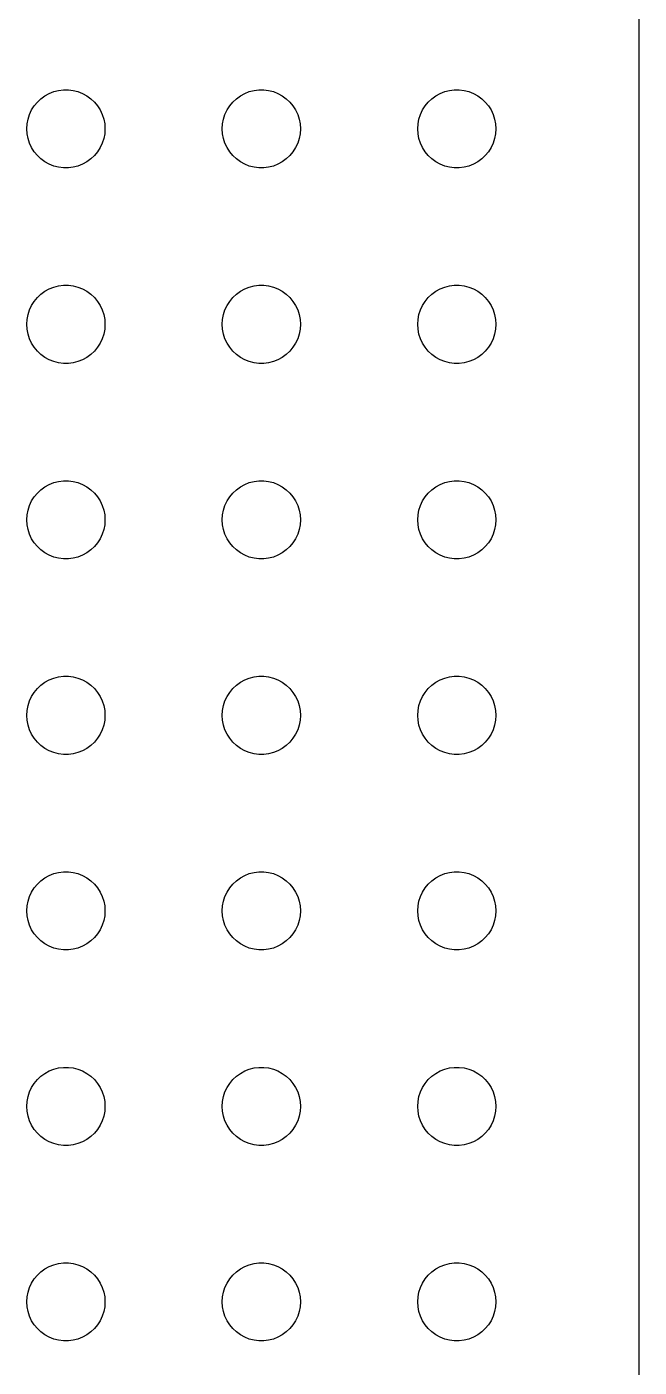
# Model space of a CAD drawing. Header units: metres. Extents: x -104 to 104, y -104 to 104.
# Drawn here: x 81 to 104.5, y -55 to -3.6 of the extents above; entities that cross this region are included whole.
import ezdxf

# ---------------------------------------------------------------- set-up
doc = ezdxf.new("R2010")
doc.units = ezdxf.units.M

msp = doc.modelspace()

# ---------------------------------------------------------------- linework, layer by layer
for p, q in [((104.5, -99.5), (104.5, 99.5)), ((81.6963, -6.23351), (81.8613, -6.14275)), ((81.8613, -6.14275), (82.0365, -6.07341)), ((82.0365, -6.07341), (82.2189, -6.02657)), ((82.2189, -6.02657), (82.4058, -6.00294)), ((82.4058, -6.00294), (82.5942, -6.00294)), ((82.5942, -6.00294), (82.7811, -6.02657)), ((82.7811, -6.02657), (82.9635, -6.07341)), ((82.9635, -6.07341), (83.1387, -6.14275)), ((83.1387, -6.14275), (83.3037, -6.23351)), ((89.1963, -6.23351), (89.3613, -6.14275)), ((89.3613, -6.14275), (89.5365, -6.07341)), ((89.5365, -6.07341), (89.7189, -6.02657)), ((89.7189, -6.02657), (89.9058, -6.00294)), ((89.9058, -6.00294), (90.0942, -6.00294)), ((90.0942, -6.00294), (90.2811, -6.02657)), ((90.2811, -6.02657), (90.4635, -6.07341)), ((90.4635, -6.07341), (90.6387, -6.14275)), ((90.6387, -6.14275), (90.8037, -6.23351)), ((96.6963, -6.23351), (96.8613, -6.14275)), ((96.8613, -6.14275), (97.0365, -6.07341)), ((97.0365, -6.07341), (97.2189, -6.02657)), ((97.2189, -6.02657), (97.4058, -6.00294)), ((97.4058, -6.00294), (97.5942, -6.00294)), ((97.5942, -6.00294), (97.7811, -6.02657)), ((97.7811, -6.02657), (97.9635, -6.07341)), ((97.9635, -6.07341), (98.1387, -6.14275)), ((98.1387, -6.14275), (98.3037, -6.23351)), ((81.1855, -6.77736), (81.2865, -6.61832)), ((81.2865, -6.61832), (81.4065, -6.47318)), ((81.4065, -6.47318), (81.5439, -6.34422)), ((81.5439, -6.34422), (81.6963, -6.23351)), ((83.3037, -6.23351), (83.4561, -6.34422)), ((83.4561, -6.34422), (83.5934, -6.47318)), ((83.5934, -6.47318), (83.7135, -6.61832)), ((83.7135, -6.61832), (83.8145, -6.77736)), ((88.6855, -6.77736), (88.7865, -6.61832)), ((88.7865, -6.61832), (88.9065, -6.47318)), ((88.9065, -6.47318), (89.0439, -6.34422)), ((89.0439, -6.34422), (89.1963, -6.23351)), ((90.8037, -6.23351), (90.9561, -6.34422)), ((90.9561, -6.34422), (91.0934, -6.47318)), ((91.0934, -6.47318), (91.2135, -6.61832)), ((91.2135, -6.61832), (91.3145, -6.77736)), ((96.1855, -6.77736), (96.2865, -6.61832)), ((96.2865, -6.61832), (96.4065, -6.47318)), ((96.4065, -6.47318), (96.5439, -6.34422)), ((96.5439, -6.34422), (96.6963, -6.23351)), ((98.3037, -6.23351), (98.4561, -6.34422)), ((98.4561, -6.34422), (98.5934, -6.47318)), ((98.5934, -6.47318), (98.7135, -6.61832)), ((98.7135, -6.61832), (98.8145, -6.77736)), ((81.0118, -7.312), (81.0471, -7.12695)), ((81.0471, -7.12695), (81.1053, -6.9478)), ((81.1053, -6.9478), (81.1855, -6.77736)), ((83.8145, -6.77736), (83.8947, -6.9478)), ((83.8947, -6.9478), (83.9529, -7.12695)), ((83.9529, -7.12695), (83.9882, -7.312)), ((88.5118, -7.312), (88.5471, -7.12695)), ((88.5471, -7.12695), (88.6053, -6.9478)), ((88.6053, -6.9478), (88.6855, -6.77736)), ((91.3145, -6.77736), (91.3947, -6.9478)), ((91.3947, -6.9478), (91.4529, -7.12695)), ((91.4529, -7.12695), (91.4882, -7.312)), ((96.0118, -7.312), (96.0471, -7.12695)), ((96.0471, -7.12695), (96.1053, -6.9478)), ((96.1053, -6.9478), (96.1855, -6.77736)), ((98.8145, -6.77736), (98.8947, -6.9478)), ((98.8947, -6.9478), (98.9529, -7.12695)), ((98.9529, -7.12695), (98.9882, -7.312)), ((81, -7.5), (81.0118, -7.312)), ((81.0118, -7.68799), (81, -7.5)), ((81.0471, -7.87303), (81.0118, -7.68799)), ((83.9882, -7.68799), (83.9529, -7.87303)), ((83.9882, -7.312), (84, -7.5)), ((84, -7.5), (83.9882, -7.68799)), ((88.5, -7.5), (88.5118, -7.312)), ((88.5118, -7.68799), (88.5, -7.5)), ((88.5471, -7.87303), (88.5118, -7.68799)), ((91.4882, -7.68799), (91.4529, -7.87303)), ((91.4882, -7.312), (91.5, -7.5)), ((91.5, -7.5), (91.4882, -7.68799)), ((96, -7.5), (96.0118, -7.312)), ((96.0118, -7.68799), (96, -7.5)), ((96.0471, -7.87303), (96.0118, -7.68799)), ((98.9882, -7.68799), (98.9529, -7.87303)), ((98.9882, -7.312), (99, -7.5)), ((99, -7.5), (98.9882, -7.68799)), ((81.1053, -8.05219), (81.0471, -7.87303)), ((81.1855, -8.22263), (81.1053, -8.05219)), ((81.2865, -8.38167), (81.1855, -8.22263)), ((83.8145, -8.22263), (83.7135, -8.38167)), ((83.8947, -8.05219), (83.8145, -8.22263)), ((83.9529, -7.87303), (83.8947, -8.05219)), ((88.6053, -8.05219), (88.5471, -7.87303)), ((88.6855, -8.22263), (88.6053, -8.05219)), ((88.7865, -8.38167), (88.6855, -8.22263)), ((91.3145, -8.22263), (91.2135, -8.38167)), ((91.3947, -8.05219), (91.3145, -8.22263)), ((91.4529, -7.87303), (91.3947, -8.05219)), ((96.1053, -8.05219), (96.0471, -7.87303)), ((96.1855, -8.22263), (96.1053, -8.05219)), ((96.2865, -8.38167), (96.1855, -8.22263)), ((98.8145, -8.22263), (98.7135, -8.38167)), ((98.8947, -8.05219), (98.8145, -8.22263)), ((98.9529, -7.87303), (98.8947, -8.05219)), ((81.4065, -8.52681), (81.2865, -8.38167)), ((81.5439, -8.65576), (81.4065, -8.52681)), ((81.6963, -8.76648), (81.5439, -8.65576)), ((83.4561, -8.65576), (83.3037, -8.76648)), ((83.5934, -8.52681), (83.4561, -8.65576)), ((83.7135, -8.38167), (83.5934, -8.52681)), ((88.9065, -8.52681), (88.7865, -8.38167)), ((89.0439, -8.65576), (88.9065, -8.52681)), ((89.1963, -8.76648), (89.0439, -8.65576)), ((90.9561, -8.65576), (90.8037, -8.76648)), ((91.0934, -8.52681), (90.9561, -8.65576)), ((91.2135, -8.38167), (91.0934, -8.52681)), ((96.4065, -8.52681), (96.2865, -8.38167)), ((96.5439, -8.65576), (96.4065, -8.52681)), ((96.6963, -8.76648), (96.5439, -8.65576)), ((98.4561, -8.65576), (98.3037, -8.76648)), ((98.5934, -8.52681), (98.4561, -8.65576)), ((98.7135, -8.38167), (98.5934, -8.52681)), ((81.8613, -8.85724), (81.6963, -8.76648)), ((82.0365, -8.92657), (81.8613, -8.85724)), ((82.2189, -8.97342), (82.0365, -8.92657)), ((82.4058, -8.99704), (82.2189, -8.97342)), ((82.5942, -8.99704), (82.4058, -8.99704)), ((82.7811, -8.97342), (82.5942, -8.99704)), ((82.9635, -8.92657), (82.7811, -8.97342)), ((83.1387, -8.85724), (82.9635, -8.92657)), ((83.3037, -8.76648), (83.1387, -8.85724)), ((89.3613, -8.85724), (89.1963, -8.76648)), ((89.5365, -8.92657), (89.3613, -8.85724)), ((89.7189, -8.97342), (89.5365, -8.92657)), ((89.9058, -8.99704), (89.7189, -8.97342)), ((90.0942, -8.99704), (89.9058, -8.99704)), ((90.2811, -8.97342), (90.0942, -8.99704)), ((90.4635, -8.92657), (90.2811, -8.97342)), ((90.6387, -8.85724), (90.4635, -8.92657)), ((90.8037, -8.76648), (90.6387, -8.85724)), ((96.8613, -8.85724), (96.6963, -8.76648)), ((97.0365, -8.92657), (96.8613, -8.85724)), ((97.2189, -8.97342), (97.0365, -8.92657)), ((97.4058, -8.99704), (97.2189, -8.97342)), ((97.5942, -8.99704), (97.4058, -8.99704)), ((97.7811, -8.97342), (97.5942, -8.99704)), ((97.9635, -8.92657), (97.7811, -8.97342)), ((98.1387, -8.85724), (97.9635, -8.92657)), ((98.3037, -8.76648), (98.1387, -8.85724)), ((81.4065, -13.9732), (81.5439, -13.8442)), ((81.5439, -13.8442), (81.6963, -13.7335)), ((81.6963, -13.7335), (81.8613, -13.6427)), ((81.8613, -13.6427), (82.0365, -13.5734)), ((82.0365, -13.5734), (82.2189, -13.5266)), ((82.2189, -13.5266), (82.4058, -13.5029)), ((82.4058, -13.5029), (82.5942, -13.5029)), ((82.5942, -13.5029), (82.7811, -13.5266)), ((82.7811, -13.5266), (82.9635, -13.5734)), ((82.9635, -13.5734), (83.1387, -13.6427)), ((83.1387, -13.6427), (83.3037, -13.7335)), ((83.3037, -13.7335), (83.4561, -13.8442)), ((83.4561, -13.8442), (83.5934, -13.9732)), ((88.9065, -13.9732), (89.0439, -13.8442)), ((89.0439, -13.8442), (89.1963, -13.7335)), ((89.1963, -13.7335), (89.3613, -13.6427)), ((89.3613, -13.6427), (89.5365, -13.5734)), ((89.5365, -13.5734), (89.7189, -13.5266)), ((89.7189, -13.5266), (89.9058, -13.5029)), ((89.9058, -13.5029), (90.0942, -13.5029)), ((90.0942, -13.5029), (90.2811, -13.5266)), ((90.2811, -13.5266), (90.4635, -13.5734)), ((90.4635, -13.5734), (90.6387, -13.6427)), ((90.6387, -13.6427), (90.8037, -13.7335)), ((90.8037, -13.7335), (90.9561, -13.8442)), ((90.9561, -13.8442), (91.0934, -13.9732)), ((96.4065, -13.9732), (96.5439, -13.8442)), ((96.5439, -13.8442), (96.6963, -13.7335)), ((96.6963, -13.7335), (96.8613, -13.6427)), ((96.8613, -13.6427), (97.0365, -13.5734)), ((97.0365, -13.5734), (97.2189, -13.5266)), ((97.2189, -13.5266), (97.4058, -13.5029)), ((97.4058, -13.5029), (97.5942, -13.5029)), ((97.5942, -13.5029), (97.7811, -13.5266)), ((97.7811, -13.5266), (97.9635, -13.5734)), ((97.9635, -13.5734), (98.1387, -13.6427)), ((98.1387, -13.6427), (98.3037, -13.7335)), ((98.3037, -13.7335), (98.4561, -13.8442)), ((98.4561, -13.8442), (98.5934, -13.9732)), ((81.1053, -14.4478), (81.1855, -14.2774)), ((81.1855, -14.2774), (81.2865, -14.1183)), ((81.2865, -14.1183), (81.4065, -13.9732)), ((83.5934, -13.9732), (83.7135, -14.1183)), ((83.7135, -14.1183), (83.8145, -14.2774)), ((83.8145, -14.2774), (83.8947, -14.4478)), ((88.6053, -14.4478), (88.6855, -14.2774)), ((88.6855, -14.2774), (88.7865, -14.1183)), ((88.7865, -14.1183), (88.9065, -13.9732)), ((91.0934, -13.9732), (91.2135, -14.1183)), ((91.2135, -14.1183), (91.3145, -14.2774)), ((91.3145, -14.2774), (91.3947, -14.4478)), ((96.1053, -14.4478), (96.1855, -14.2774)), ((96.1855, -14.2774), (96.2865, -14.1183)), ((96.2865, -14.1183), (96.4065, -13.9732)), ((98.5934, -13.9732), (98.7135, -14.1183)), ((98.7135, -14.1183), (98.8145, -14.2774)), ((98.8145, -14.2774), (98.8947, -14.4478)), ((81, -15), (81.0118, -14.812)), ((81.0118, -14.812), (81.0471, -14.627)), ((81.0471, -14.627), (81.1053, -14.4478)), ((83.8947, -14.4478), (83.9529, -14.627)), ((83.9529, -14.627), (83.9882, -14.812)), ((83.9882, -14.812), (84, -15)), ((88.5, -15), (88.5118, -14.812)), ((88.5118, -14.812), (88.5471, -14.627)), ((88.5471, -14.627), (88.6053, -14.4478)), ((91.3947, -14.4478), (91.4529, -14.627)), ((91.4529, -14.627), (91.4882, -14.812)), ((91.4882, -14.812), (91.5, -15)), ((96, -15), (96.0118, -14.812)), ((96.0118, -14.812), (96.0471, -14.627)), ((96.0471, -14.627), (96.1053, -14.4478)), ((98.8947, -14.4478), (98.9529, -14.627)), ((98.9529, -14.627), (98.9882, -14.812)), ((98.9882, -14.812), (99, -15)), ((81.0118, -15.188), (81, -15)), ((81.0471, -15.373), (81.0118, -15.188)), ((81.1053, -15.5522), (81.0471, -15.373)), ((83.9529, -15.373), (83.8947, -15.5522)), ((83.9882, -15.188), (83.9529, -15.373)), ((84, -15), (83.9882, -15.188)), ((88.5118, -15.188), (88.5, -15)), ((88.5471, -15.373), (88.5118, -15.188)), ((88.6053, -15.5522), (88.5471, -15.373)), ((91.4529, -15.373), (91.3947, -15.5522)), ((91.4882, -15.188), (91.4529, -15.373)), ((91.5, -15), (91.4882, -15.188)), ((96.0118, -15.188), (96, -15)), ((96.0471, -15.373), (96.0118, -15.188)), ((96.1053, -15.5522), (96.0471, -15.373)), ((98.9529, -15.373), (98.8947, -15.5522)), ((98.9882, -15.188), (98.9529, -15.373)), ((99, -15), (98.9882, -15.188)), ((81.1855, -15.7226), (81.1053, -15.5522)), ((81.2865, -15.8817), (81.1855, -15.7226)), ((81.4065, -16.0268), (81.2865, -15.8817)), ((83.7135, -15.8817), (83.5934, -16.0268)), ((83.8145, -15.7226), (83.7135, -15.8817)), ((83.8947, -15.5522), (83.8145, -15.7226)), ((88.6855, -15.7226), (88.6053, -15.5522)), ((88.7865, -15.8817), (88.6855, -15.7226)), ((88.9065, -16.0268), (88.7865, -15.8817)), ((91.2135, -15.8817), (91.0934, -16.0268)), ((91.3145, -15.7226), (91.2135, -15.8817)), ((91.3947, -15.5522), (91.3145, -15.7226)), ((96.1855, -15.7226), (96.1053, -15.5522)), ((96.2865, -15.8817), (96.1855, -15.7226)), ((96.4065, -16.0268), (96.2865, -15.8817)), ((98.7135, -15.8817), (98.5934, -16.0268)), ((98.8145, -15.7226), (98.7135, -15.8817)), ((98.8947, -15.5522), (98.8145, -15.7226)), ((81.5439, -16.1558), (81.4065, -16.0268)), ((81.6963, -16.2665), (81.5439, -16.1558)), ((81.8613, -16.3572), (81.6963, -16.2665)), ((82.0365, -16.4266), (81.8613, -16.3572)), ((82.2189, -16.4734), (82.0365, -16.4266)), ((82.9635, -16.4266), (82.7811, -16.4734)), ((83.1387, -16.3572), (82.9635, -16.4266)), ((83.3037, -16.2665), (83.1387, -16.3572)), ((83.4561, -16.1558), (83.3037, -16.2665)), ((83.5934, -16.0268), (83.4561, -16.1558)), ((89.0439, -16.1558), (88.9065, -16.0268)), ((89.1963, -16.2665), (89.0439, -16.1558)), ((89.3613, -16.3572), (89.1963, -16.2665)), ((89.5365, -16.4266), (89.3613, -16.3572)), ((89.7189, -16.4734), (89.5365, -16.4266)), ((90.4635, -16.4266), (90.2811, -16.4734)), ((90.6387, -16.3572), (90.4635, -16.4266)), ((90.8037, -16.2665), (90.6387, -16.3572)), ((90.9561, -16.1558), (90.8037, -16.2665)), ((91.0934, -16.0268), (90.9561, -16.1558)), ((96.5439, -16.1558), (96.4065, -16.0268)), ((96.6963, -16.2665), (96.5439, -16.1558)), ((96.8613, -16.3572), (96.6963, -16.2665)), ((97.0365, -16.4266), (96.8613, -16.3572)), ((97.2189, -16.4734), (97.0365, -16.4266)), ((97.9635, -16.4266), (97.7811, -16.4734)), ((98.1387, -16.3572), (97.9635, -16.4266)), ((98.3037, -16.2665), (98.1387, -16.3572)), ((98.4561, -16.1558), (98.3037, -16.2665)), ((98.5934, -16.0268), (98.4561, -16.1558)), ((82.4058, -16.497), (82.2189, -16.4734)), ((82.5942, -16.497), (82.4058, -16.497)), ((82.7811, -16.4734), (82.5942, -16.497)), ((89.9058, -16.497), (89.7189, -16.4734)), ((90.0942, -16.497), (89.9058, -16.497)), ((90.2811, -16.4734), (90.0942, -16.497)), ((97.4058, -16.497), (97.2189, -16.4734)), ((97.5942, -16.497), (97.4058, -16.497)), ((97.7811, -16.4734), (97.5942, -16.497)), ((81.8613, -21.1427), (82.0365, -21.0734)), ((82.0365, -21.0734), (82.2189, -21.0266)), ((82.2189, -21.0266), (82.4058, -21.003)), ((82.4058, -21.003), (82.5942, -21.003)), ((82.5942, -21.003), (82.7811, -21.0266)), ((82.7811, -21.0266), (82.9635, -21.0734)), ((82.9635, -21.0734), (83.1387, -21.1427)), ((89.3613, -21.1427), (89.5365, -21.0734)), ((89.5365, -21.0734), (89.7189, -21.0266)), ((89.7189, -21.0266), (89.9058, -21.003)), ((89.9058, -21.003), (90.0942, -21.003)), ((90.0942, -21.003), (90.2811, -21.0266)), ((90.2811, -21.0266), (90.4635, -21.0734)), ((90.4635, -21.0734), (90.6387, -21.1427)), ((96.8613, -21.1427), (97.0365, -21.0734)), ((97.0365, -21.0734), (97.2189, -21.0266)), ((97.2189, -21.0266), (97.4058, -21.003)), ((97.4058, -21.003), (97.5942, -21.003)), ((97.5942, -21.003), (97.7811, -21.0266)), ((97.7811, -21.0266), (97.9635, -21.0734)), ((97.9635, -21.0734), (98.1387, -21.1427)), ((81.2865, -21.6183), (81.4065, -21.4732)), ((81.4065, -21.4732), (81.5439, -21.3442)), ((81.5439, -21.3442), (81.6963, -21.2335)), ((81.6963, -21.2335), (81.8613, -21.1427)), ((83.1387, -21.1427), (83.3037, -21.2335)), ((83.3037, -21.2335), (83.4561, -21.3442)), ((83.4561, -21.3442), (83.5934, -21.4732)), ((83.5934, -21.4732), (83.7135, -21.6183)), ((88.7865, -21.6183), (88.9065, -21.4732)), ((88.9065, -21.4732), (89.0439, -21.3442)), ((89.0439, -21.3442), (89.1963, -21.2335)), ((89.1963, -21.2335), (89.3613, -21.1427)), ((90.6387, -21.1427), (90.8037, -21.2335)), ((90.8037, -21.2335), (90.9561, -21.3442)), ((90.9561, -21.3442), (91.0934, -21.4732)), ((91.0934, -21.4732), (91.2135, -21.6183)), ((96.2865, -21.6183), (96.4065, -21.4732)), ((96.4065, -21.4732), (96.5439, -21.3442)), ((96.5439, -21.3442), (96.6963, -21.2335)), ((96.6963, -21.2335), (96.8613, -21.1427)), ((98.1387, -21.1427), (98.3037, -21.2335)), ((98.3037, -21.2335), (98.4561, -21.3442)), ((98.4561, -21.3442), (98.5934, -21.4732)), ((98.5934, -21.4732), (98.7135, -21.6183)), ((81.0471, -22.127), (81.1053, -21.9478)), ((81.1053, -21.9478), (81.1855, -21.7774)), ((81.1855, -21.7774), (81.2865, -21.6183)), ((83.7135, -21.6183), (83.8145, -21.7774)), ((83.8145, -21.7774), (83.8947, -21.9478)), ((83.8947, -21.9478), (83.9529, -22.127)), ((88.5471, -22.127), (88.6053, -21.9478)), ((88.6053, -21.9478), (88.6855, -21.7774)), ((88.6855, -21.7774), (88.7865, -21.6183)), ((91.2135, -21.6183), (91.3145, -21.7774)), ((91.3145, -21.7774), (91.3947, -21.9478)), ((91.3947, -21.9478), (91.4529, -22.127)), ((96.0471, -22.127), (96.1053, -21.9478)), ((96.1053, -21.9478), (96.1855, -21.7774)), ((96.1855, -21.7774), (96.2865, -21.6183)), ((98.7135, -21.6183), (98.8145, -21.7774)), ((98.8145, -21.7774), (98.8947, -21.9478)), ((98.8947, -21.9478), (98.9529, -22.127)), ((81, -22.5), (81.0118, -22.312)), ((81.0118, -22.688), (81, -22.5)), ((81.0118, -22.312), (81.0471, -22.127)), ((83.9529, -22.127), (83.9882, -22.312)), ((83.9882, -22.312), (84, -22.5)), ((84, -22.5), (83.9882, -22.688)), ((88.5, -22.5), (88.5118, -22.312)), ((88.5118, -22.688), (88.5, -22.5)), ((88.5118, -22.312), (88.5471, -22.127)), ((91.4529, -22.127), (91.4882, -22.312)), ((91.4882, -22.312), (91.5, -22.5)), ((91.5, -22.5), (91.4882, -22.688)), ((96, -22.5), (96.0118, -22.312)), ((96.0118, -22.688), (96, -22.5)), ((96.0118, -22.312), (96.0471, -22.127)), ((98.9529, -22.127), (98.9882, -22.312)), ((98.9882, -22.312), (99, -22.5)), ((99, -22.5), (98.9882, -22.688)), ((81.0471, -22.873), (81.0118, -22.688)), ((81.1053, -23.0522), (81.0471, -22.873)), ((81.1855, -23.2226), (81.1053, -23.0522)), ((83.8947, -23.0522), (83.8145, -23.2226)), ((83.9529, -22.873), (83.8947, -23.0522)), ((83.9882, -22.688), (83.9529, -22.873)), ((88.5471, -22.873), (88.5118, -22.688)), ((88.6053, -23.0522), (88.5471, -22.873)), ((88.6855, -23.2226), (88.6053, -23.0522)), ((91.3947, -23.0522), (91.3145, -23.2226)), ((91.4529, -22.873), (91.3947, -23.0522)), ((91.4882, -22.688), (91.4529, -22.873)), ((96.0471, -22.873), (96.0118, -22.688)), ((96.1053, -23.0522), (96.0471, -22.873)), ((96.1855, -23.2226), (96.1053, -23.0522)), ((98.8947, -23.0522), (98.8145, -23.2226)), ((98.9529, -22.873), (98.8947, -23.0522)), ((98.9882, -22.688), (98.9529, -22.873)), ((81.2865, -23.3817), (81.1855, -23.2226)), ((81.4065, -23.5268), (81.2865, -23.3817)), ((81.5439, -23.6558), (81.4065, -23.5268)), ((83.5934, -23.5268), (83.4561, -23.6558)), ((83.7135, -23.3817), (83.5934, -23.5268)), ((83.8145, -23.2226), (83.7135, -23.3817)), ((88.7865, -23.3817), (88.6855, -23.2226)), ((88.9065, -23.5268), (88.7865, -23.3817)), ((89.0439, -23.6558), (88.9065, -23.5268)), ((91.0934, -23.5268), (90.9561, -23.6558)), ((91.2135, -23.3817), (91.0934, -23.5268)), ((91.3145, -23.2226), (91.2135, -23.3817)), ((96.2865, -23.3817), (96.1855, -23.2226)), ((96.4065, -23.5268), (96.2865, -23.3817)), ((96.5439, -23.6558), (96.4065, -23.5268)), ((98.5934, -23.5268), (98.4561, -23.6558)), ((98.7135, -23.3817), (98.5934, -23.5268)), ((98.8145, -23.2226), (98.7135, -23.3817)), ((81.6963, -23.7665), (81.5439, -23.6558)), ((81.8613, -23.8572), (81.6963, -23.7665)), ((82.0365, -23.9266), (81.8613, -23.8572)), ((82.2189, -23.9734), (82.0365, -23.9266)), ((82.4058, -23.997), (82.2189, -23.9734)), ((82.5942, -23.997), (82.4058, -23.997)), ((82.7811, -23.9734), (82.5942, -23.997)), ((82.9635, -23.9266), (82.7811, -23.9734)), ((83.1387, -23.8572), (82.9635, -23.9266)), ((83.3037, -23.7665), (83.1387, -23.8572)), ((83.4561, -23.6558), (83.3037, -23.7665)), ((89.1963, -23.7665), (89.0439, -23.6558)), ((89.3613, -23.8572), (89.1963, -23.7665)), ((89.5365, -23.9266), (89.3613, -23.8572)), ((89.7189, -23.9734), (89.5365, -23.9266)), ((89.9058, -23.997), (89.7189, -23.9734)), ((90.0942, -23.997), (89.9058, -23.997)), ((90.2811, -23.9734), (90.0942, -23.997)), ((90.4635, -23.9266), (90.2811, -23.9734)), ((90.6387, -23.8572), (90.4635, -23.9266)), ((90.8037, -23.7665), (90.6387, -23.8572)), ((90.9561, -23.6558), (90.8037, -23.7665)), ((96.6963, -23.7665), (96.5439, -23.6558)), ((96.8613, -23.8572), (96.6963, -23.7665)), ((97.0365, -23.9266), (96.8613, -23.8572)), ((97.2189, -23.9734), (97.0365, -23.9266)), ((97.4058, -23.997), (97.2189, -23.9734)), ((97.5942, -23.997), (97.4058, -23.997)), ((97.7811, -23.9734), (97.5942, -23.997)), ((97.9635, -23.9266), (97.7811, -23.9734)), ((98.1387, -23.8572), (97.9635, -23.9266)), ((98.3037, -23.7665), (98.1387, -23.8572)), ((98.4561, -23.6558), (98.3037, -23.7665)), ((81.5439, -28.8442), (81.6963, -28.7335)), ((81.6963, -28.7335), (81.8613, -28.6427)), ((81.8613, -28.6427), (82.0365, -28.5734)), ((82.0365, -28.5734), (82.2189, -28.5266)), ((82.2189, -28.5266), (82.4058, -28.503)), ((82.4058, -28.503), (82.5942, -28.503)), ((82.5942, -28.503), (82.7811, -28.5266)), ((82.7811, -28.5266), (82.9635, -28.5734)), ((82.9635, -28.5734), (83.1387, -28.6427)), ((83.1387, -28.6427), (83.3037, -28.7335)), ((83.3037, -28.7335), (83.4561, -28.8442)), ((89.0439, -28.8442), (89.1963, -28.7335)), ((89.1963, -28.7335), (89.3613, -28.6427)), ((89.3613, -28.6427), (89.5365, -28.5734)), ((89.5365, -28.5734), (89.7189, -28.5266)), ((89.7189, -28.5266), (89.9058, -28.503)), ((89.9058, -28.503), (90.0942, -28.503)), ((90.0942, -28.503), (90.2811, -28.5266)), ((90.2811, -28.5266), (90.4635, -28.5734)), ((90.4635, -28.5734), (90.6387, -28.6427)), ((90.6387, -28.6427), (90.8037, -28.7335)), ((90.8037, -28.7335), (90.9561, -28.8442)), ((96.5439, -28.8442), (96.6963, -28.7335)), ((96.6963, -28.7335), (96.8613, -28.6427)), ((96.8613, -28.6427), (97.0365, -28.5734)), ((97.0365, -28.5734), (97.2189, -28.5266)), ((97.2189, -28.5266), (97.4058, -28.503)), ((97.4058, -28.503), (97.5942, -28.503)), ((97.5942, -28.503), (97.7811, -28.5266)), ((97.7811, -28.5266), (97.9635, -28.5734)), ((97.9635, -28.5734), (98.1387, -28.6427)), ((98.1387, -28.6427), (98.3037, -28.7335)), ((98.3037, -28.7335), (98.4561, -28.8442)), ((81.1053, -29.4478), (81.1855, -29.2774)), ((81.1855, -29.2774), (81.2865, -29.1183)), ((81.2865, -29.1183), (81.4065, -28.9732)), ((81.4065, -28.9732), (81.5439, -28.8442)), ((83.4561, -28.8442), (83.5934, -28.9732)), ((83.5934, -28.9732), (83.7135, -29.1183)), ((83.7135, -29.1183), (83.8145, -29.2774)), ((83.8145, -29.2774), (83.8947, -29.4478)), ((88.6053, -29.4478), (88.6855, -29.2774)), ((88.6855, -29.2774), (88.7865, -29.1183)), ((88.7865, -29.1183), (88.9065, -28.9732)), ((88.9065, -28.9732), (89.0439, -28.8442)), ((90.9561, -28.8442), (91.0934, -28.9732)), ((91.0934, -28.9732), (91.2135, -29.1183)), ((91.2135, -29.1183), (91.3145, -29.2774)), ((91.3145, -29.2774), (91.3947, -29.4478)), ((96.1053, -29.4478), (96.1855, -29.2774)), ((96.1855, -29.2774), (96.2865, -29.1183)), ((96.2865, -29.1183), (96.4065, -28.9732)), ((96.4065, -28.9732), (96.5439, -28.8442)), ((98.4561, -28.8442), (98.5934, -28.9732)), ((98.5934, -28.9732), (98.7135, -29.1183)), ((98.7135, -29.1183), (98.8145, -29.2774)), ((98.8145, -29.2774), (98.8947, -29.4478)), ((81, -30), (81.0118, -29.812)), ((81.0118, -29.812), (81.0471, -29.627)), ((81.0471, -29.627), (81.1053, -29.4478)), ((83.8947, -29.4478), (83.9529, -29.627)), ((83.9529, -29.627), (83.9882, -29.812)), ((83.9882, -29.812), (84, -30)), ((88.5, -30), (88.5118, -29.812)), ((88.5118, -29.812), (88.5471, -29.627)), ((88.5471, -29.627), (88.6053, -29.4478)), ((91.3947, -29.4478), (91.4529, -29.627)), ((91.4529, -29.627), (91.4882, -29.812)), ((91.4882, -29.812), (91.5, -30)), ((96, -30), (96.0118, -29.812)), ((96.0118, -29.812), (96.0471, -29.627)), ((96.0471, -29.627), (96.1053, -29.4478)), ((98.8947, -29.4478), (98.9529, -29.627)), ((98.9529, -29.627), (98.9882, -29.812)), ((98.9882, -29.812), (99, -30)), ((81.0118, -30.188), (81, -30)), ((81.0471, -30.373), (81.0118, -30.188)), ((83.9882, -30.188), (83.9529, -30.373)), ((84, -30), (83.9882, -30.188)), ((88.5118, -30.188), (88.5, -30)), ((88.5471, -30.373), (88.5118, -30.188)), ((91.4882, -30.188), (91.4529, -30.373)), ((91.5, -30), (91.4882, -30.188)), ((96.0118, -30.188), (96, -30)), ((96.0471, -30.373), (96.0118, -30.188)), ((98.9882, -30.188), (98.9529, -30.373)), ((99, -30), (98.9882, -30.188)), ((81.1053, -30.5522), (81.0471, -30.373)), ((81.1855, -30.7226), (81.1053, -30.5522)), ((81.2865, -30.8817), (81.1855, -30.7226)), ((83.8145, -30.7226), (83.7135, -30.8817)), ((83.8947, -30.5522), (83.8145, -30.7226)), ((83.9529, -30.373), (83.8947, -30.5522)), ((88.6053, -30.5522), (88.5471, -30.373)), ((88.6855, -30.7226), (88.6053, -30.5522)), ((88.7865, -30.8817), (88.6855, -30.7226)), ((91.3145, -30.7226), (91.2135, -30.8817)), ((91.3947, -30.5522), (91.3145, -30.7226)), ((91.4529, -30.373), (91.3947, -30.5522)), ((96.1053, -30.5522), (96.0471, -30.373)), ((96.1855, -30.7226), (96.1053, -30.5522)), ((96.2865, -30.8817), (96.1855, -30.7226)), ((98.8145, -30.7226), (98.7135, -30.8817)), ((98.8947, -30.5522), (98.8145, -30.7226)), ((98.9529, -30.373), (98.8947, -30.5522)), ((81.4065, -31.0268), (81.2865, -30.8817)), ((81.5439, -31.1558), (81.4065, -31.0268)), ((81.6963, -31.2665), (81.5439, -31.1558)), ((81.8613, -31.3572), (81.6963, -31.2665)), ((82.0365, -31.4266), (81.8613, -31.3572)), ((83.1387, -31.3572), (82.9635, -31.4266)), ((83.3037, -31.2665), (83.1387, -31.3572)), ((83.4561, -31.1558), (83.3037, -31.2665)), ((83.5934, -31.0268), (83.4561, -31.1558)), ((83.7135, -30.8817), (83.5934, -31.0268)), ((88.9065, -31.0268), (88.7865, -30.8817)), ((89.0439, -31.1558), (88.9065, -31.0268)), ((89.1963, -31.2665), (89.0439, -31.1558)), ((89.3613, -31.3572), (89.1963, -31.2665)), ((89.5365, -31.4266), (89.3613, -31.3572)), ((90.6387, -31.3572), (90.4635, -31.4266)), ((90.8037, -31.2665), (90.6387, -31.3572)), ((90.9561, -31.1558), (90.8037, -31.2665)), ((91.0934, -31.0268), (90.9561, -31.1558)), ((91.2135, -30.8817), (91.0934, -31.0268)), ((96.4065, -31.0268), (96.2865, -30.8817)), ((96.5439, -31.1558), (96.4065, -31.0268)), ((96.6963, -31.2665), (96.5439, -31.1558)), ((96.8613, -31.3572), (96.6963, -31.2665)), ((97.0365, -31.4266), (96.8613, -31.3572)), ((98.1387, -31.3572), (97.9635, -31.4266)), ((98.3037, -31.2665), (98.1387, -31.3572)), ((98.4561, -31.1558), (98.3037, -31.2665)), ((98.5934, -31.0268), (98.4561, -31.1558)), ((98.7135, -30.8817), (98.5934, -31.0268)), ((82.2189, -31.4734), (82.0365, -31.4266)), ((82.4058, -31.497), (82.2189, -31.4734)), ((82.5942, -31.497), (82.4058, -31.497)), ((82.7811, -31.4734), (82.5942, -31.497)), ((82.9635, -31.4266), (82.7811, -31.4734)), ((89.7189, -31.4734), (89.5365, -31.4266)), ((89.9058, -31.497), (89.7189, -31.4734)), ((90.0942, -31.497), (89.9058, -31.497)), ((90.2811, -31.4734), (90.0942, -31.497)), ((90.4635, -31.4266), (90.2811, -31.4734)), ((97.2189, -31.4734), (97.0365, -31.4266)), ((97.4058, -31.497), (97.2189, -31.4734)), ((97.5942, -31.497), (97.4058, -31.497)), ((97.7811, -31.4734), (97.5942, -31.497)), ((97.9635, -31.4266), (97.7811, -31.4734)), ((81.2865, -36.6183), (81.4065, -36.4732)), ((81.4065, -36.4732), (81.5439, -36.3442)), ((81.5439, -36.3442), (81.6963, -36.2335)), ((81.6963, -36.2335), (81.8613, -36.1428)), ((81.8613, -36.1428), (82.0365, -36.0734)), ((82.0365, -36.0734), (82.2189, -36.0266)), ((82.2189, -36.0266), (82.4058, -36.003)), ((82.4058, -36.003), (82.5942, -36.003)), ((82.5942, -36.003), (82.7811, -36.0266)), ((82.7811, -36.0266), (82.9635, -36.0734)), ((82.9635, -36.0734), (83.1387, -36.1428)), ((83.1387, -36.1428), (83.3037, -36.2335)), ((83.3037, -36.2335), (83.4561, -36.3442)), ((83.4561, -36.3442), (83.5934, -36.4732)), ((83.5934, -36.4732), (83.7135, -36.6183)), ((88.7865, -36.6183), (88.9065, -36.4732)), ((88.9065, -36.4732), (89.0439, -36.3442)), ((89.0439, -36.3442), (89.1963, -36.2335)), ((89.1963, -36.2335), (89.3613, -36.1428)), ((89.3613, -36.1428), (89.5365, -36.0734)), ((89.5365, -36.0734), (89.7189, -36.0266)), ((89.7189, -36.0266), (89.9058, -36.003)), ((89.9058, -36.003), (90.0942, -36.003)), ((90.0942, -36.003), (90.2811, -36.0266)), ((90.2811, -36.0266), (90.4635, -36.0734)), ((90.4635, -36.0734), (90.6387, -36.1428)), ((90.6387, -36.1428), (90.8037, -36.2335)), ((90.8037, -36.2335), (90.9561, -36.3442)), ((90.9561, -36.3442), (91.0934, -36.4732)), ((91.0934, -36.4732), (91.2135, -36.6183)), ((96.2865, -36.6183), (96.4065, -36.4732)), ((96.4065, -36.4732), (96.5439, -36.3442)), ((96.5439, -36.3442), (96.6963, -36.2335)), ((96.6963, -36.2335), (96.8613, -36.1428)), ((96.8613, -36.1428), (97.0365, -36.0734)), ((97.0365, -36.0734), (97.2189, -36.0266)), ((97.2189, -36.0266), (97.4058, -36.003)), ((97.4058, -36.003), (97.5942, -36.003)), ((97.5942, -36.003), (97.7811, -36.0266)), ((97.7811, -36.0266), (97.9635, -36.0734)), ((97.9635, -36.0734), (98.1387, -36.1428)), ((98.1387, -36.1428), (98.3037, -36.2335)), ((98.3037, -36.2335), (98.4561, -36.3442)), ((98.4561, -36.3442), (98.5934, -36.4732)), ((98.5934, -36.4732), (98.7135, -36.6183)), ((81.0471, -37.127), (81.1053, -36.9478)), ((81.1053, -36.9478), (81.1855, -36.7774)), ((81.1855, -36.7774), (81.2865, -36.6183)), ((83.7135, -36.6183), (83.8145, -36.7774)), ((83.8145, -36.7774), (83.8947, -36.9478)), ((83.8947, -36.9478), (83.9529, -37.127)), ((88.5471, -37.127), (88.6053, -36.9478)), ((88.6053, -36.9478), (88.6855, -36.7774)), ((88.6855, -36.7774), (88.7865, -36.6183)), ((91.2135, -36.6183), (91.3145, -36.7774)), ((91.3145, -36.7774), (91.3947, -36.9478)), ((91.3947, -36.9478), (91.4529, -37.127)), ((96.0471, -37.127), (96.1053, -36.9478)), ((96.1053, -36.9478), (96.1855, -36.7774)), ((96.1855, -36.7774), (96.2865, -36.6183)), ((98.7135, -36.6183), (98.8145, -36.7774)), ((98.8145, -36.7774), (98.8947, -36.9478)), ((98.8947, -36.9478), (98.9529, -37.127)), ((81, -37.5), (81.0118, -37.312)), ((81.0118, -37.688), (81, -37.5)), ((81.0118, -37.312), (81.0471, -37.127)), ((83.9529, -37.127), (83.9882, -37.312)), ((83.9882, -37.312), (84, -37.5)), ((84, -37.5), (83.9882, -37.688)), ((88.5, -37.5), (88.5118, -37.312)), ((88.5118, -37.688), (88.5, -37.5)), ((88.5118, -37.312), (88.5471, -37.127)), ((91.4529, -37.127), (91.4882, -37.312)), ((91.4882, -37.312), (91.5, -37.5)), ((91.5, -37.5), (91.4882, -37.688)), ((96, -37.5), (96.0118, -37.312)), ((96.0118, -37.688), (96, -37.5)), ((96.0118, -37.312), (96.0471, -37.127)), ((98.9529, -37.127), (98.9882, -37.312)), ((98.9882, -37.312), (99, -37.5)), ((99, -37.5), (98.9882, -37.688)), ((81.0471, -37.873), (81.0118, -37.688)), ((81.1053, -38.0522), (81.0471, -37.873)), ((83.9529, -37.873), (83.8947, -38.0522)), ((83.9882, -37.688), (83.9529, -37.873)), ((88.5471, -37.873), (88.5118, -37.688)), ((88.6053, -38.0522), (88.5471, -37.873)), ((91.4529, -37.873), (91.3947, -38.0522)), ((91.4882, -37.688), (91.4529, -37.873)), ((96.0471, -37.873), (96.0118, -37.688)), ((96.1053, -38.0522), (96.0471, -37.873)), ((98.9529, -37.873), (98.8947, -38.0522)), ((98.9882, -37.688), (98.9529, -37.873)), ((81.1855, -38.2226), (81.1053, -38.0522)), ((81.2865, -38.3817), (81.1855, -38.2226)), ((81.4065, -38.5268), (81.2865, -38.3817)), ((81.5439, -38.6558), (81.4065, -38.5268)), ((83.5934, -38.5268), (83.4561, -38.6558)), ((83.7135, -38.3817), (83.5934, -38.5268)), ((83.8145, -38.2226), (83.7135, -38.3817)), ((83.8947, -38.0522), (83.8145, -38.2226)), ((88.6855, -38.2226), (88.6053, -38.0522)), ((88.7865, -38.3817), (88.6855, -38.2226)), ((88.9065, -38.5268), (88.7865, -38.3817)), ((89.0439, -38.6558), (88.9065, -38.5268)), ((91.0934, -38.5268), (90.9561, -38.6558)), ((91.2135, -38.3817), (91.0934, -38.5268)), ((91.3145, -38.2226), (91.2135, -38.3817)), ((91.3947, -38.0522), (91.3145, -38.2226)), ((96.1855, -38.2226), (96.1053, -38.0522)), ((96.2865, -38.3817), (96.1855, -38.2226)), ((96.4065, -38.5268), (96.2865, -38.3817)), ((96.5439, -38.6558), (96.4065, -38.5268)), ((98.5934, -38.5268), (98.4561, -38.6558)), ((98.7135, -38.3817), (98.5934, -38.5268)), ((98.8145, -38.2226), (98.7135, -38.3817)), ((98.8947, -38.0522), (98.8145, -38.2226)), ((81.6963, -38.7665), (81.5439, -38.6558)), ((81.8613, -38.8572), (81.6963, -38.7665)), ((82.0365, -38.9266), (81.8613, -38.8572)), ((82.2189, -38.9734), (82.0365, -38.9266)), ((82.4058, -38.997), (82.2189, -38.9734)), ((82.5942, -38.997), (82.4058, -38.997)), ((82.7811, -38.9734), (82.5942, -38.997)), ((82.9635, -38.9266), (82.7811, -38.9734)), ((83.1387, -38.8572), (82.9635, -38.9266)), ((83.3037, -38.7665), (83.1387, -38.8572)), ((83.4561, -38.6558), (83.3037, -38.7665)), ((89.1963, -38.7665), (89.0439, -38.6558)), ((89.3613, -38.8572), (89.1963, -38.7665)), ((89.5365, -38.9266), (89.3613, -38.8572)), ((89.7189, -38.9734), (89.5365, -38.9266)), ((89.9058, -38.997), (89.7189, -38.9734)), ((90.0942, -38.997), (89.9058, -38.997)), ((90.2811, -38.9734), (90.0942, -38.997)), ((90.4635, -38.9266), (90.2811, -38.9734)), ((90.6387, -38.8572), (90.4635, -38.9266)), ((90.8037, -38.7665), (90.6387, -38.8572)), ((90.9561, -38.6558), (90.8037, -38.7665)), ((96.6963, -38.7665), (96.5439, -38.6558)), ((96.8613, -38.8572), (96.6963, -38.7665)), ((97.0365, -38.9266), (96.8613, -38.8572)), ((97.2189, -38.9734), (97.0365, -38.9266)), ((97.4058, -38.997), (97.2189, -38.9734)), ((97.5942, -38.997), (97.4058, -38.997)), ((97.7811, -38.9734), (97.5942, -38.997)), ((97.9635, -38.9266), (97.7811, -38.9734)), ((98.1387, -38.8572), (97.9635, -38.9266)), ((98.3037, -38.7665), (98.1387, -38.8572)), ((98.4561, -38.6558), (98.3037, -38.7665)), ((81.6963, -43.7335), (81.8613, -43.6428)), ((81.8613, -43.6428), (82.0365, -43.5734)), ((82.0365, -43.5734), (82.2189, -43.5266)), ((82.2189, -43.5266), (82.4058, -43.503)), ((82.4058, -43.503), (82.5942, -43.503)), ((82.5942, -43.503), (82.7811, -43.5266)), ((82.7811, -43.5266), (82.9635, -43.5734)), ((82.9635, -43.5734), (83.1387, -43.6428)), ((83.1387, -43.6428), (83.3037, -43.7335)), ((89.1963, -43.7335), (89.3613, -43.6428)), ((89.3613, -43.6428), (89.5365, -43.5734)), ((89.5365, -43.5734), (89.7189, -43.5266)), ((89.7189, -43.5266), (89.9058, -43.503)), ((89.9058, -43.503), (90.0942, -43.503)), ((90.0942, -43.503), (90.2811, -43.5266)), ((90.2811, -43.5266), (90.4635, -43.5734)), ((90.4635, -43.5734), (90.6387, -43.6428)), ((90.6387, -43.6428), (90.8037, -43.7335)), ((96.6963, -43.7335), (96.8613, -43.6428)), ((96.8613, -43.6428), (97.0365, -43.5734)), ((97.0365, -43.5734), (97.2189, -43.5266)), ((97.2189, -43.5266), (97.4058, -43.503)), ((97.4058, -43.503), (97.5942, -43.503)), ((97.5942, -43.503), (97.7811, -43.5266)), ((97.7811, -43.5266), (97.9635, -43.5734)), ((97.9635, -43.5734), (98.1387, -43.6428)), ((98.1387, -43.6428), (98.3037, -43.7335)), ((81.1855, -44.2774), (81.2865, -44.1183)), ((81.2865, -44.1183), (81.4065, -43.9732)), ((81.4065, -43.9732), (81.5439, -43.8442)), ((81.5439, -43.8442), (81.6963, -43.7335)), ((83.3037, -43.7335), (83.4561, -43.8442)), ((83.4561, -43.8442), (83.5934, -43.9732)), ((83.5934, -43.9732), (83.7135, -44.1183)), ((83.7135, -44.1183), (83.8145, -44.2774)), ((88.6855, -44.2774), (88.7865, -44.1183)), ((88.7865, -44.1183), (88.9065, -43.9732)), ((88.9065, -43.9732), (89.0439, -43.8442)), ((89.0439, -43.8442), (89.1963, -43.7335)), ((90.8037, -43.7335), (90.9561, -43.8442)), ((90.9561, -43.8442), (91.0934, -43.9732)), ((91.0934, -43.9732), (91.2135, -44.1183)), ((91.2135, -44.1183), (91.3145, -44.2774)), ((96.1855, -44.2774), (96.2865, -44.1183)), ((96.2865, -44.1183), (96.4065, -43.9732)), ((96.4065, -43.9732), (96.5439, -43.8442)), ((96.5439, -43.8442), (96.6963, -43.7335)), ((98.3037, -43.7335), (98.4561, -43.8442)), ((98.4561, -43.8442), (98.5934, -43.9732)), ((98.5934, -43.9732), (98.7135, -44.1183)), ((98.7135, -44.1183), (98.8145, -44.2774)), ((81.0118, -44.812), (81.0471, -44.627)), ((81.0471, -44.627), (81.1053, -44.4478)), ((81.1053, -44.4478), (81.1855, -44.2774)), ((83.8145, -44.2774), (83.8947, -44.4478)), ((83.8947, -44.4478), (83.9529, -44.627)), ((83.9529, -44.627), (83.9882, -44.812)), ((88.5118, -44.812), (88.5471, -44.627)), ((88.5471, -44.627), (88.6053, -44.4478)), ((88.6053, -44.4478), (88.6855, -44.2774)), ((91.3145, -44.2774), (91.3947, -44.4478)), ((91.3947, -44.4478), (91.4529, -44.627)), ((91.4529, -44.627), (91.4882, -44.812)), ((96.0118, -44.812), (96.0471, -44.627)), ((96.0471, -44.627), (96.1053, -44.4478)), ((96.1053, -44.4478), (96.1855, -44.2774)), ((98.8145, -44.2774), (98.8947, -44.4478)), ((98.8947, -44.4478), (98.9529, -44.627)), ((98.9529, -44.627), (98.9882, -44.812)), ((81, -45), (81.0118, -44.812)), ((81.0118, -45.188), (81, -45)), ((81.0471, -45.373), (81.0118, -45.188)), ((83.9882, -45.188), (83.9529, -45.373)), ((83.9882, -44.812), (84, -45)), ((84, -45), (83.9882, -45.188)), ((88.5, -45), (88.5118, -44.812)), ((88.5118, -45.188), (88.5, -45)), ((88.5471, -45.373), (88.5118, -45.188)), ((91.4882, -45.188), (91.4529, -45.373)), ((91.4882, -44.812), (91.5, -45)), ((91.5, -45), (91.4882, -45.188)), ((96, -45), (96.0118, -44.812)), ((96.0118, -45.188), (96, -45)), ((96.0471, -45.373), (96.0118, -45.188)), ((98.9882, -45.188), (98.9529, -45.373)), ((98.9882, -44.812), (99, -45)), ((99, -45), (98.9882, -45.188)), ((81.1053, -45.5522), (81.0471, -45.373)), ((81.1855, -45.7226), (81.1053, -45.5522)), ((81.2865, -45.8817), (81.1855, -45.7226)), ((83.8145, -45.7226), (83.7135, -45.8817)), ((83.8947, -45.5522), (83.8145, -45.7226)), ((83.9529, -45.373), (83.8947, -45.5522)), ((88.6053, -45.5522), (88.5471, -45.373)), ((88.6855, -45.7226), (88.6053, -45.5522)), ((88.7865, -45.8817), (88.6855, -45.7226)), ((91.3145, -45.7226), (91.2135, -45.8817)), ((91.3947, -45.5522), (91.3145, -45.7226)), ((91.4529, -45.373), (91.3947, -45.5522)), ((96.1053, -45.5522), (96.0471, -45.373)), ((96.1855, -45.7226), (96.1053, -45.5522)), ((96.2865, -45.8817), (96.1855, -45.7226)), ((98.8145, -45.7226), (98.7135, -45.8817)), ((98.8947, -45.5522), (98.8145, -45.7226)), ((98.9529, -45.373), (98.8947, -45.5522)), ((81.4065, -46.0268), (81.2865, -45.8817)), ((81.5439, -46.1558), (81.4065, -46.0268)), ((81.6963, -46.2665), (81.5439, -46.1558)), ((81.8613, -46.3572), (81.6963, -46.2665)), ((83.3037, -46.2665), (83.1387, -46.3572)), ((83.4561, -46.1558), (83.3037, -46.2665)), ((83.5934, -46.0268), (83.4561, -46.1558)), ((83.7135, -45.8817), (83.5934, -46.0268)), ((88.9065, -46.0268), (88.7865, -45.8817)), ((89.0439, -46.1558), (88.9065, -46.0268)), ((89.1963, -46.2665), (89.0439, -46.1558)), ((89.3613, -46.3572), (89.1963, -46.2665)), ((90.8037, -46.2665), (90.6387, -46.3572)), ((90.9561, -46.1558), (90.8037, -46.2665)), ((91.0934, -46.0268), (90.9561, -46.1558)), ((91.2135, -45.8817), (91.0934, -46.0268)), ((96.4065, -46.0268), (96.2865, -45.8817)), ((96.5439, -46.1558), (96.4065, -46.0268)), ((96.6963, -46.2665), (96.5439, -46.1558)), ((96.8613, -46.3572), (96.6963, -46.2665)), ((98.3037, -46.2665), (98.1387, -46.3572)), ((98.4561, -46.1558), (98.3037, -46.2665)), ((98.5934, -46.0268), (98.4561, -46.1558)), ((98.7135, -45.8817), (98.5934, -46.0268)), ((82.0365, -46.4266), (81.8613, -46.3572)), ((82.2189, -46.4734), (82.0365, -46.4266)), ((82.4058, -46.497), (82.2189, -46.4734)), ((82.5942, -46.497), (82.4058, -46.497)), ((82.7811, -46.4734), (82.5942, -46.497)), ((82.9635, -46.4266), (82.7811, -46.4734)), ((83.1387, -46.3572), (82.9635, -46.4266)), ((89.5365, -46.4266), (89.3613, -46.3572)), ((89.7189, -46.4734), (89.5365, -46.4266)), ((89.9058, -46.497), (89.7189, -46.4734)), ((90.0942, -46.497), (89.9058, -46.497)), ((90.2811, -46.4734), (90.0942, -46.497)), ((90.4635, -46.4266), (90.2811, -46.4734)), ((90.6387, -46.3572), (90.4635, -46.4266)), ((97.0365, -46.4266), (96.8613, -46.3572)), ((97.2189, -46.4734), (97.0365, -46.4266)), ((97.4058, -46.497), (97.2189, -46.4734)), ((97.5942, -46.497), (97.4058, -46.497)), ((97.7811, -46.4734), (97.5942, -46.497)), ((97.9635, -46.4266), (97.7811, -46.4734)), ((98.1387, -46.3572), (97.9635, -46.4266)), ((81.4065, -51.4732), (81.5439, -51.3442)), ((81.5439, -51.3442), (81.6963, -51.2335)), ((81.6963, -51.2335), (81.8613, -51.1428)), ((81.8613, -51.1428), (82.0365, -51.0734)), ((82.0365, -51.0734), (82.2189, -51.0266)), ((82.2189, -51.0266), (82.4058, -51.003)), ((82.4058, -51.003), (82.5942, -51.003)), ((82.5942, -51.003), (82.7811, -51.0266)), ((82.7811, -51.0266), (82.9635, -51.0734)), ((82.9635, -51.0734), (83.1387, -51.1428)), ((83.1387, -51.1428), (83.3037, -51.2335)), ((83.3037, -51.2335), (83.4561, -51.3442)), ((83.4561, -51.3442), (83.5934, -51.4732)), ((88.9065, -51.4732), (89.0439, -51.3442)), ((89.0439, -51.3442), (89.1963, -51.2335)), ((89.1963, -51.2335), (89.3613, -51.1428)), ((89.3613, -51.1428), (89.5365, -51.0734)), ((89.5365, -51.0734), (89.7189, -51.0266)), ((89.7189, -51.0266), (89.9058, -51.003)), ((89.9058, -51.003), (90.0942, -51.003)), ((90.0942, -51.003), (90.2811, -51.0266)), ((90.2811, -51.0266), (90.4635, -51.0734)), ((90.4635, -51.0734), (90.6387, -51.1428)), ((90.6387, -51.1428), (90.8037, -51.2335)), ((90.8037, -51.2335), (90.9561, -51.3442)), ((90.9561, -51.3442), (91.0934, -51.4732)), ((96.4065, -51.4732), (96.5439, -51.3442)), ((96.5439, -51.3442), (96.6963, -51.2335)), ((96.6963, -51.2335), (96.8613, -51.1428)), ((96.8613, -51.1428), (97.0365, -51.0734)), ((97.0365, -51.0734), (97.2189, -51.0266)), ((97.2189, -51.0266), (97.4058, -51.003)), ((97.4058, -51.003), (97.5942, -51.003)), ((97.5942, -51.003), (97.7811, -51.0266)), ((97.7811, -51.0266), (97.9635, -51.0734)), ((97.9635, -51.0734), (98.1387, -51.1428)), ((98.1387, -51.1428), (98.3037, -51.2335)), ((98.3037, -51.2335), (98.4561, -51.3442)), ((98.4561, -51.3442), (98.5934, -51.4732)), ((81.1053, -51.9478), (81.1855, -51.7774)), ((81.1855, -51.7774), (81.2865, -51.6183)), ((81.2865, -51.6183), (81.4065, -51.4732)), ((83.5934, -51.4732), (83.7135, -51.6183)), ((83.7135, -51.6183), (83.8145, -51.7774)), ((83.8145, -51.7774), (83.8947, -51.9478)), ((88.6053, -51.9478), (88.6855, -51.7774)), ((88.6855, -51.7774), (88.7865, -51.6183)), ((88.7865, -51.6183), (88.9065, -51.4732)), ((91.0934, -51.4732), (91.2135, -51.6183)), ((91.2135, -51.6183), (91.3145, -51.7774)), ((91.3145, -51.7774), (91.3947, -51.9478)), ((96.1053, -51.9478), (96.1855, -51.7774)), ((96.1855, -51.7774), (96.2865, -51.6183)), ((96.2865, -51.6183), (96.4065, -51.4732)), ((98.5934, -51.4732), (98.7135, -51.6183)), ((98.7135, -51.6183), (98.8145, -51.7774)), ((98.8145, -51.7774), (98.8947, -51.9478)), ((81, -52.5), (81.0118, -52.312)), ((81.0118, -52.312), (81.0471, -52.127)), ((81.0471, -52.127), (81.1053, -51.9478)), ((83.8947, -51.9478), (83.9529, -52.127)), ((83.9529, -52.127), (83.9882, -52.312)), ((83.9882, -52.312), (84, -52.5)), ((88.5, -52.5), (88.5118, -52.312)), ((88.5118, -52.312), (88.5471, -52.127)), ((88.5471, -52.127), (88.6053, -51.9478)), ((91.3947, -51.9478), (91.4529, -52.127)), ((91.4529, -52.127), (91.4882, -52.312)), ((91.4882, -52.312), (91.5, -52.5)), ((96, -52.5), (96.0118, -52.312)), ((96.0118, -52.312), (96.0471, -52.127)), ((96.0471, -52.127), (96.1053, -51.9478)), ((98.8947, -51.9478), (98.9529, -52.127)), ((98.9529, -52.127), (98.9882, -52.312)), ((98.9882, -52.312), (99, -52.5)), ((81.0118, -52.688), (81, -52.5)), ((81.0471, -52.873), (81.0118, -52.688)), ((81.1053, -53.0522), (81.0471, -52.873)), ((83.9529, -52.873), (83.8947, -53.0522)), ((83.9882, -52.688), (83.9529, -52.873)), ((84, -52.5), (83.9882, -52.688)), ((88.5118, -52.688), (88.5, -52.5)), ((88.5471, -52.873), (88.5118, -52.688)), ((88.6053, -53.0522), (88.5471, -52.873)), ((91.4529, -52.873), (91.3947, -53.0522)), ((91.4882, -52.688), (91.4529, -52.873)), ((91.5, -52.5), (91.4882, -52.688)), ((96.0118, -52.688), (96, -52.5)), ((96.0471, -52.873), (96.0118, -52.688)), ((96.1053, -53.0522), (96.0471, -52.873)), ((98.9529, -52.873), (98.8947, -53.0522)), ((98.9882, -52.688), (98.9529, -52.873)), ((99, -52.5), (98.9882, -52.688)), ((81.1855, -53.2226), (81.1053, -53.0522)), ((81.2865, -53.3817), (81.1855, -53.2226)), ((81.4065, -53.5268), (81.2865, -53.3817)), ((83.7135, -53.3817), (83.5934, -53.5268)), ((83.8145, -53.2226), (83.7135, -53.3817)), ((83.8947, -53.0522), (83.8145, -53.2226)), ((88.6855, -53.2226), (88.6053, -53.0522)), ((88.7865, -53.3817), (88.6855, -53.2226)), ((88.9065, -53.5268), (88.7865, -53.3817)), ((91.2135, -53.3817), (91.0934, -53.5268)), ((91.3145, -53.2226), (91.2135, -53.3817)), ((91.3947, -53.0522), (91.3145, -53.2226)), ((96.1855, -53.2226), (96.1053, -53.0522)), ((96.2865, -53.3817), (96.1855, -53.2226)), ((96.4065, -53.5268), (96.2865, -53.3817)), ((98.7135, -53.3817), (98.5934, -53.5268)), ((98.8145, -53.2226), (98.7135, -53.3817)), ((98.8947, -53.0522), (98.8145, -53.2226)), ((81.5439, -53.6558), (81.4065, -53.5268)), ((81.6963, -53.7665), (81.5439, -53.6558)), ((81.8613, -53.8572), (81.6963, -53.7665)), ((82.0365, -53.9266), (81.8613, -53.8572)), ((82.2189, -53.9734), (82.0365, -53.9266)), ((82.4058, -53.997), (82.2189, -53.9734)), ((82.7811, -53.9734), (82.5942, -53.997)), ((82.9635, -53.9266), (82.7811, -53.9734)), ((83.1387, -53.8572), (82.9635, -53.9266)), ((83.3037, -53.7665), (83.1387, -53.8572)), ((83.4561, -53.6558), (83.3037, -53.7665)), ((83.5934, -53.5268), (83.4561, -53.6558)), ((89.0439, -53.6558), (88.9065, -53.5268)), ((89.1963, -53.7665), (89.0439, -53.6558)), ((89.3613, -53.8572), (89.1963, -53.7665)), ((89.5365, -53.9266), (89.3613, -53.8572)), ((89.7189, -53.9734), (89.5365, -53.9266)), ((89.9058, -53.997), (89.7189, -53.9734)), ((90.2811, -53.9734), (90.0942, -53.997)), ((90.4635, -53.9266), (90.2811, -53.9734)), ((90.6387, -53.8572), (90.4635, -53.9266)), ((90.8037, -53.7665), (90.6387, -53.8572)), ((90.9561, -53.6558), (90.8037, -53.7665)), ((91.0934, -53.5268), (90.9561, -53.6558)), ((96.5439, -53.6558), (96.4065, -53.5268)), ((96.6963, -53.7665), (96.5439, -53.6558)), ((96.8613, -53.8572), (96.6963, -53.7665)), ((97.0365, -53.9266), (96.8613, -53.8572)), ((97.2189, -53.9734), (97.0365, -53.9266)), ((97.4058, -53.997), (97.2189, -53.9734)), ((97.7811, -53.9734), (97.5942, -53.997)), ((97.9635, -53.9266), (97.7811, -53.9734)), ((98.1387, -53.8572), (97.9635, -53.9266)), ((98.3037, -53.7665), (98.1387, -53.8572)), ((98.4561, -53.6558), (98.3037, -53.7665)), ((98.5934, -53.5268), (98.4561, -53.6558)), ((82.5942, -53.997), (82.4058, -53.997)), ((90.0942, -53.997), (89.9058, -53.997)), ((97.5942, -53.997), (97.4058, -53.997))]:
    msp.add_line(p, q)

doc.saveas('drawing.dxf')
